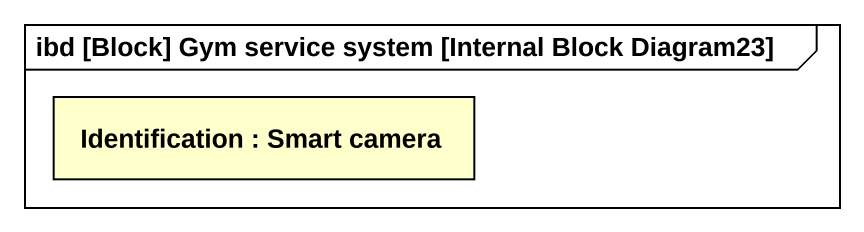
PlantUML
@startuml
mainframe ibd [Block] Gym service system [Internal Block Diagram23]
rectangle "Identification : Smart camera" as Identification #FFFFCC
@enduml
